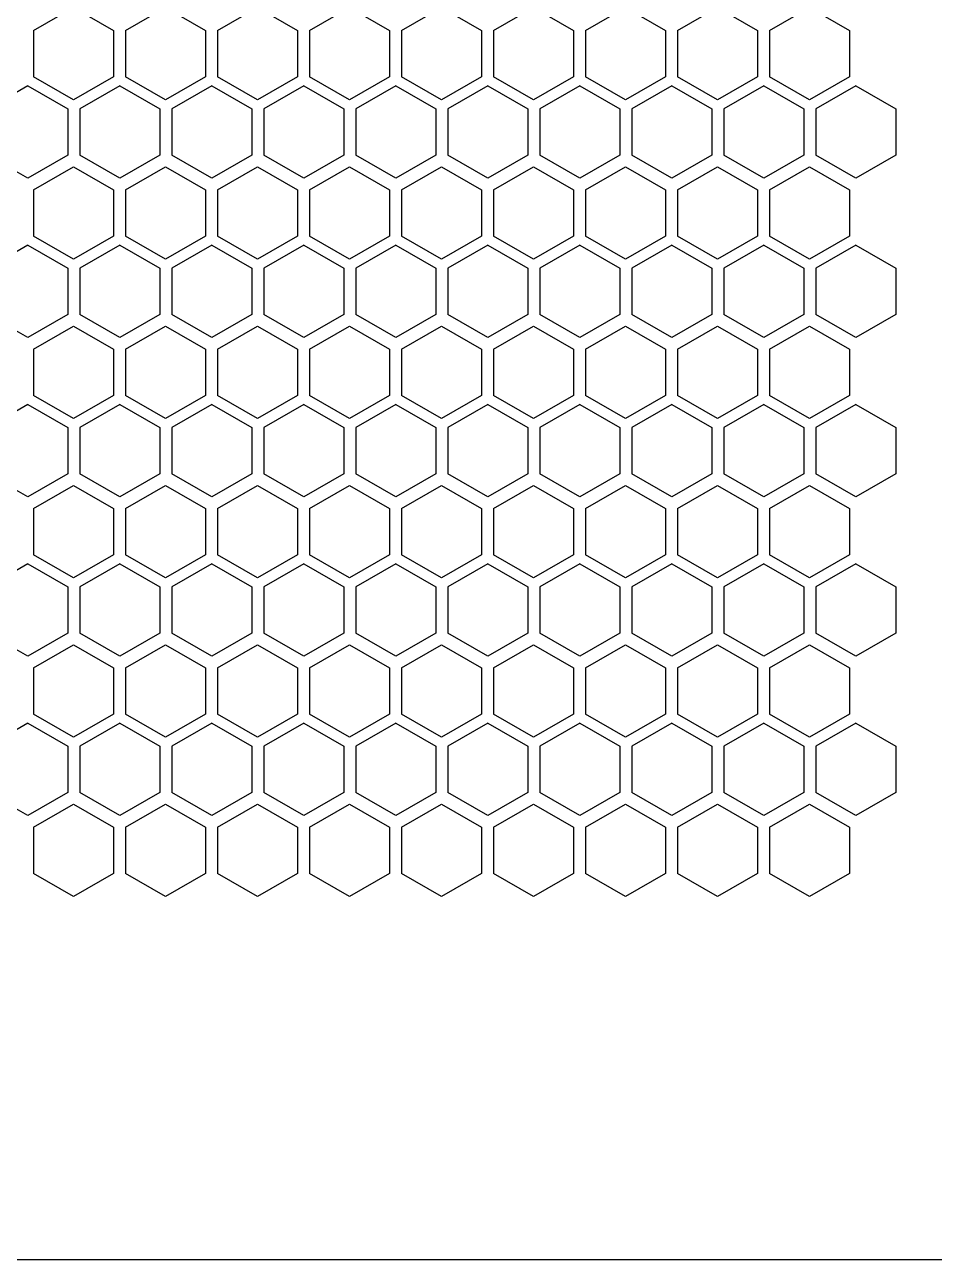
# Model space of a CAD drawing. Header units: millimetres. Extents: x 55614 to 110757, y -66981 to -47484.
# Drawn here: x 63549.5 to 63640.4, y -50631.2 to -50507.7 of the extents above; entities that cross this region are included whole.
import ezdxf

# ---------------------------------------------------------------- set-up
doc = ezdxf.new("R2010")
doc.units = ezdxf.units.MM
doc.layers.add('4215-0412-2_0', color=7, linetype='Continuous')
doc.layers.add('THICK', color=7, linetype='Continuous', lineweight=0)

# ---------------------------------------------------------------- blocks, each defined once
blk = doc.blocks.new('2-1725')
at = {"layer": '4215-0412-2_0', "color": 7, "linetype": 'Continuous'}
for p, q in [((-17536.4, -71934.41), (-17532.4, -71932.1)), ((-17532.4, -71932.1), (-17528.4, -71934.41)), ((-17527.2, -71934.41), (-17523.2, -71932.1)), ((-17523.2, -71932.1), (-17519.2, -71934.41)), ((-17518, -71934.41), (-17514, -71932.1)), ((-17514, -71932.1), (-17510, -71934.41)), ((-17508.8, -71934.41), (-17504.8, -71932.1)), ((-17504.8, -71932.1), (-17500.8, -71934.41)), ((-17499.6, -71934.41), (-17495.6, -71932.1)), ((-17495.6, -71932.1), (-17491.6, -71934.41)), ((-17490.4, -71934.41), (-17486.4, -71932.1)), ((-17486.4, -71932.1), (-17482.4, -71934.41)), ((-17481.2, -71934.41), (-17477.2, -71932.1)), ((-17477.2, -71932.1), (-17473.2, -71934.41)), ((-17472, -71934.41), (-17468, -71932.1)), ((-17468, -71932.1), (-17464, -71934.41)), ((-17462.8, -71934.41), (-17458.8, -71932.1)), ((-17458.8, -71932.1), (-17454.8, -71934.41)), ((-17536.4, -71934.41), (-17536.4, -71939.03)), ((-17528.4, -71934.41), (-17528.4, -71939.03)), ((-17527.2, -71934.41), (-17527.2, -71939.03)), ((-17519.2, -71934.41), (-17519.2, -71939.03)), ((-17518, -71934.41), (-17518, -71939.03)), ((-17510, -71934.41), (-17510, -71939.03)), ((-17508.8, -71934.41), (-17508.8, -71939.03)), ((-17500.8, -71934.41), (-17500.8, -71939.03)), ((-17499.6, -71934.41), (-17499.6, -71939.03)), ((-17491.6, -71934.41), (-17491.6, -71939.03)), ((-17490.4, -71934.41), (-17490.4, -71939.03)), ((-17482.4, -71934.41), (-17482.4, -71939.03)), ((-17481.2, -71934.41), (-17481.2, -71939.03)), ((-17473.2, -71934.41), (-17473.2, -71939.03)), ((-17472, -71934.41), (-17472, -71939.03)), ((-17464, -71934.41), (-17464, -71939.03)), ((-17462.8, -71934.41), (-17462.8, -71939.03)), ((-17454.8, -71934.41), (-17454.8, -71939.03)), ((-17532.4, -71941.34), (-17536.4, -71939.03)), ((-17528.4, -71939.03), (-17532.4, -71941.34)), ((-17523.2, -71941.34), (-17527.2, -71939.03)), ((-17519.2, -71939.03), (-17523.2, -71941.34)), ((-17514, -71941.34), (-17518, -71939.03)), ((-17510, -71939.03), (-17514, -71941.34)), ((-17504.8, -71941.34), (-17508.8, -71939.03)), ((-17500.8, -71939.03), (-17504.8, -71941.34)), ((-17495.6, -71941.34), (-17499.6, -71939.03)), ((-17491.6, -71939.03), (-17495.6, -71941.34)), ((-17486.4, -71941.34), (-17490.4, -71939.03)), ((-17482.4, -71939.03), (-17486.4, -71941.34)), ((-17477.2, -71941.34), (-17481.2, -71939.03)), ((-17473.2, -71939.03), (-17477.2, -71941.34)), ((-17468, -71941.34), (-17472, -71939.03)), ((-17464, -71939.03), (-17468, -71941.34)), ((-17458.8, -71941.34), (-17462.8, -71939.03)), ((-17454.8, -71939.03), (-17458.8, -71941.34)), ((-17536.98, -71939.94), (-17540.98, -71942.25)), ((-17536.98, -71939.94), (-17532.98, -71942.25)), ((-17527.78, -71939.94), (-17531.78, -71942.25)), ((-17527.78, -71939.94), (-17523.78, -71942.25)), ((-17518.58, -71939.94), (-17522.58, -71942.25)), ((-17518.58, -71939.94), (-17514.58, -71942.25)), ((-17509.38, -71939.94), (-17513.38, -71942.25)), ((-17509.38, -71939.94), (-17505.38, -71942.25)), ((-17500.18, -71939.94), (-17504.18, -71942.25)), ((-17500.18, -71939.94), (-17496.18, -71942.25)), ((-17490.98, -71939.94), (-17494.98, -71942.25)), ((-17490.98, -71939.94), (-17486.98, -71942.25)), ((-17481.78, -71939.94), (-17485.78, -71942.25)), ((-17481.78, -71939.94), (-17477.78, -71942.25)), ((-17472.58, -71939.94), (-17476.58, -71942.25)), ((-17472.58, -71939.94), (-17468.58, -71942.25)), ((-17463.38, -71939.94), (-17467.38, -71942.25)), ((-17463.38, -71939.94), (-17459.38, -71942.25)), ((-17454.18, -71939.94), (-17458.18, -71942.25)), ((-17454.18, -71939.94), (-17450.18, -71942.25)), ((-17532.98, -71942.25), (-17532.98, -71946.87)), ((-17531.78, -71942.25), (-17531.78, -71946.87)), ((-17523.78, -71942.25), (-17523.78, -71946.87)), ((-17522.58, -71942.25), (-17522.58, -71946.87)), ((-17514.58, -71942.25), (-17514.58, -71946.87)), ((-17513.38, -71942.25), (-17513.38, -71946.87)), ((-17505.38, -71942.25), (-17505.38, -71946.87)), ((-17504.18, -71942.25), (-17504.18, -71946.87)), ((-17496.18, -71942.25), (-17496.18, -71946.87)), ((-17494.98, -71942.25), (-17494.98, -71946.87)), ((-17486.98, -71942.25), (-17486.98, -71946.87)), ((-17485.78, -71942.25), (-17485.78, -71946.87)), ((-17477.78, -71942.25), (-17477.78, -71946.87)), ((-17476.58, -71942.25), (-17476.58, -71946.87)), ((-17468.58, -71942.25), (-17468.58, -71946.87)), ((-17467.38, -71942.25), (-17467.38, -71946.87)), ((-17459.38, -71942.25), (-17459.38, -71946.87)), ((-17458.18, -71942.25), (-17458.18, -71946.87)), ((-17450.18, -71942.25), (-17450.18, -71946.87)), ((-17536.98, -71949.18), (-17540.98, -71946.87)), ((-17532.98, -71946.87), (-17536.98, -71949.18)), ((-17527.78, -71949.18), (-17531.78, -71946.87)), ((-17523.78, -71946.87), (-17527.78, -71949.18)), ((-17518.58, -71949.18), (-17522.58, -71946.87)), ((-17514.58, -71946.87), (-17518.58, -71949.18)), ((-17509.38, -71949.18), (-17513.38, -71946.87)), ((-17505.38, -71946.87), (-17509.38, -71949.18)), ((-17500.18, -71949.18), (-17504.18, -71946.87)), ((-17496.18, -71946.87), (-17500.18, -71949.18)), ((-17490.98, -71949.18), (-17494.98, -71946.87)), ((-17486.98, -71946.87), (-17490.98, -71949.18)), ((-17481.78, -71949.18), (-17485.78, -71946.87)), ((-17477.78, -71946.87), (-17481.78, -71949.18)), ((-17472.58, -71949.18), (-17476.58, -71946.87)), ((-17468.58, -71946.87), (-17472.58, -71949.18)), ((-17463.38, -71949.18), (-17467.38, -71946.87)), ((-17459.38, -71946.87), (-17463.38, -71949.18)), ((-17454.18, -71949.18), (-17458.18, -71946.87)), ((-17450.18, -71946.87), (-17454.18, -71949.18)), ((-17536.4, -71950.34), (-17532.4, -71948.03)), ((-17532.4, -71948.03), (-17528.4, -71950.34)), ((-17527.2, -71950.34), (-17523.2, -71948.03)), ((-17523.2, -71948.03), (-17519.2, -71950.34)), ((-17518, -71950.34), (-17514, -71948.03)), ((-17514, -71948.03), (-17510, -71950.34)), ((-17508.8, -71950.34), (-17504.8, -71948.03)), ((-17504.8, -71948.03), (-17500.8, -71950.34)), ((-17499.6, -71950.34), (-17495.6, -71948.03)), ((-17495.6, -71948.03), (-17491.6, -71950.34)), ((-17490.4, -71950.34), (-17486.4, -71948.03)), ((-17486.4, -71948.03), (-17482.4, -71950.34)), ((-17481.2, -71950.34), (-17477.2, -71948.03)), ((-17477.2, -71948.03), (-17473.2, -71950.34)), ((-17472, -71950.34), (-17468, -71948.03)), ((-17468, -71948.03), (-17464, -71950.34)), ((-17462.8, -71950.34), (-17458.8, -71948.03)), ((-17458.8, -71948.03), (-17454.8, -71950.34)), ((-17536.4, -71950.34), (-17536.4, -71954.96)), ((-17528.4, -71950.34), (-17528.4, -71954.96)), ((-17527.2, -71950.34), (-17527.2, -71954.96)), ((-17519.2, -71950.34), (-17519.2, -71954.96)), ((-17518, -71950.34), (-17518, -71954.96)), ((-17510, -71950.34), (-17510, -71954.96)), ((-17508.8, -71950.34), (-17508.8, -71954.96)), ((-17500.8, -71950.34), (-17500.8, -71954.96)), ((-17499.6, -71950.34), (-17499.6, -71954.96)), ((-17491.6, -71950.34), (-17491.6, -71954.96)), ((-17490.4, -71950.34), (-17490.4, -71954.96)), ((-17482.4, -71950.34), (-17482.4, -71954.96)), ((-17481.2, -71950.34), (-17481.2, -71954.96)), ((-17473.2, -71950.34), (-17473.2, -71954.96)), ((-17472, -71950.34), (-17472, -71954.96)), ((-17464, -71950.34), (-17464, -71954.96)), ((-17462.8, -71950.34), (-17462.8, -71954.96)), ((-17454.8, -71950.34), (-17454.8, -71954.96)), ((-17532.4, -71957.27), (-17536.4, -71954.96)), ((-17528.4, -71954.96), (-17532.4, -71957.27)), ((-17523.2, -71957.27), (-17527.2, -71954.96)), ((-17519.2, -71954.96), (-17523.2, -71957.27)), ((-17514, -71957.27), (-17518, -71954.96)), ((-17510, -71954.96), (-17514, -71957.27)), ((-17504.8, -71957.27), (-17508.8, -71954.96)), ((-17500.8, -71954.96), (-17504.8, -71957.27)), ((-17495.6, -71957.27), (-17499.6, -71954.96)), ((-17491.6, -71954.96), (-17495.6, -71957.27)), ((-17486.4, -71957.27), (-17490.4, -71954.96)), ((-17482.4, -71954.96), (-17486.4, -71957.27)), ((-17477.2, -71957.27), (-17481.2, -71954.96)), ((-17473.2, -71954.96), (-17477.2, -71957.27)), ((-17468, -71957.27), (-17472, -71954.96)), ((-17464, -71954.96), (-17468, -71957.27)), ((-17458.8, -71957.27), (-17462.8, -71954.96)), ((-17454.8, -71954.96), (-17458.8, -71957.27)), ((-17536.98, -71955.87), (-17540.98, -71958.18)), ((-17536.98, -71955.87), (-17532.98, -71958.18)), ((-17527.78, -71955.87), (-17531.78, -71958.18)), ((-17527.78, -71955.87), (-17523.78, -71958.18)), ((-17518.58, -71955.87), (-17522.58, -71958.18)), ((-17518.58, -71955.87), (-17514.58, -71958.18)), ((-17509.38, -71955.87), (-17513.38, -71958.18)), ((-17509.38, -71955.87), (-17505.38, -71958.18)), ((-17500.18, -71955.87), (-17504.18, -71958.18)), ((-17500.18, -71955.87), (-17496.18, -71958.18)), ((-17490.98, -71955.87), (-17494.98, -71958.18)), ((-17490.98, -71955.87), (-17486.98, -71958.18)), ((-17481.78, -71955.87), (-17485.78, -71958.18)), ((-17481.78, -71955.87), (-17477.78, -71958.18)), ((-17472.58, -71955.87), (-17476.58, -71958.18)), ((-17472.58, -71955.87), (-17468.58, -71958.18)), ((-17463.38, -71955.87), (-17467.38, -71958.18)), ((-17463.38, -71955.87), (-17459.38, -71958.18)), ((-17454.18, -71955.87), (-17458.18, -71958.18)), ((-17454.18, -71955.87), (-17450.18, -71958.18)), ((-17532.98, -71958.18), (-17532.98, -71962.8)), ((-17531.78, -71958.18), (-17531.78, -71962.8)), ((-17523.78, -71958.18), (-17523.78, -71962.8)), ((-17522.58, -71958.18), (-17522.58, -71962.8)), ((-17514.58, -71958.18), (-17514.58, -71962.8)), ((-17513.38, -71958.18), (-17513.38, -71962.8)), ((-17505.38, -71958.18), (-17505.38, -71962.8)), ((-17504.18, -71958.18), (-17504.18, -71962.8)), ((-17496.18, -71958.18), (-17496.18, -71962.8)), ((-17494.98, -71958.18), (-17494.98, -71962.8)), ((-17486.98, -71958.18), (-17486.98, -71962.8)), ((-17485.78, -71958.18), (-17485.78, -71962.8)), ((-17477.78, -71958.18), (-17477.78, -71962.8)), ((-17476.58, -71958.18), (-17476.58, -71962.8)), ((-17468.58, -71958.18), (-17468.58, -71962.8)), ((-17467.38, -71958.18), (-17467.38, -71962.8)), ((-17459.38, -71958.18), (-17459.38, -71962.8)), ((-17458.18, -71958.18), (-17458.18, -71962.8)), ((-17450.18, -71958.18), (-17450.18, -71962.8)), ((-17536.98, -71965.11), (-17540.98, -71962.8)), ((-17532.98, -71962.8), (-17536.98, -71965.11)), ((-17536.4, -71966.27), (-17532.4, -71963.96)), ((-17532.4, -71963.96), (-17528.4, -71966.27)), ((-17527.78, -71965.11), (-17531.78, -71962.8)), ((-17523.78, -71962.8), (-17527.78, -71965.11)), ((-17527.2, -71966.27), (-17523.2, -71963.96)), ((-17523.2, -71963.96), (-17519.2, -71966.27)), ((-17518.58, -71965.11), (-17522.58, -71962.8)), ((-17514.58, -71962.8), (-17518.58, -71965.11)), ((-17518, -71966.27), (-17514, -71963.96)), ((-17514, -71963.96), (-17510, -71966.27)), ((-17509.38, -71965.11), (-17513.38, -71962.8)), ((-17505.38, -71962.8), (-17509.38, -71965.11)), ((-17508.8, -71966.27), (-17504.8, -71963.96)), ((-17504.8, -71963.96), (-17500.8, -71966.27)), ((-17500.18, -71965.11), (-17504.18, -71962.8)), ((-17496.18, -71962.8), (-17500.18, -71965.11)), ((-17499.6, -71966.27), (-17495.6, -71963.96)), ((-17495.6, -71963.96), (-17491.6, -71966.27)), ((-17490.98, -71965.11), (-17494.98, -71962.8)), ((-17486.98, -71962.8), (-17490.98, -71965.11)), ((-17490.4, -71966.27), (-17486.4, -71963.96)), ((-17486.4, -71963.96), (-17482.4, -71966.27)), ((-17481.78, -71965.11), (-17485.78, -71962.8)), ((-17477.78, -71962.8), (-17481.78, -71965.11)), ((-17481.2, -71966.27), (-17477.2, -71963.96)), ((-17477.2, -71963.96), (-17473.2, -71966.27)), ((-17472.58, -71965.11), (-17476.58, -71962.8)), ((-17468.58, -71962.8), (-17472.58, -71965.11)), ((-17472, -71966.27), (-17468, -71963.96)), ((-17468, -71963.96), (-17464, -71966.27)), ((-17463.38, -71965.11), (-17467.38, -71962.8)), ((-17459.38, -71962.8), (-17463.38, -71965.11)), ((-17462.8, -71966.27), (-17458.8, -71963.96)), ((-17458.8, -71963.96), (-17454.8, -71966.27)), ((-17454.18, -71965.11), (-17458.18, -71962.8)), ((-17450.18, -71962.8), (-17454.18, -71965.11)), ((-17536.4, -71966.27), (-17536.4, -71970.89)), ((-17528.4, -71966.27), (-17528.4, -71970.89)), ((-17527.2, -71966.27), (-17527.2, -71970.89)), ((-17519.2, -71966.27), (-17519.2, -71970.89)), ((-17518, -71966.27), (-17518, -71970.89)), ((-17510, -71966.27), (-17510, -71970.89)), ((-17508.8, -71966.27), (-17508.8, -71970.89)), ((-17500.8, -71966.27), (-17500.8, -71970.89)), ((-17499.6, -71966.27), (-17499.6, -71970.89)), ((-17491.6, -71966.27), (-17491.6, -71970.89)), ((-17490.4, -71966.27), (-17490.4, -71970.89)), ((-17482.4, -71966.27), (-17482.4, -71970.89)), ((-17481.2, -71966.27), (-17481.2, -71970.89)), ((-17473.2, -71966.27), (-17473.2, -71970.89)), ((-17472, -71966.27), (-17472, -71970.89)), ((-17464, -71966.27), (-17464, -71970.89)), ((-17462.8, -71966.27), (-17462.8, -71970.89)), ((-17454.8, -71966.27), (-17454.8, -71970.89)), ((-17532.4, -71973.2), (-17536.4, -71970.89)), ((-17528.4, -71970.89), (-17532.4, -71973.2)), ((-17523.2, -71973.2), (-17527.2, -71970.89)), ((-17519.2, -71970.89), (-17523.2, -71973.2)), ((-17514, -71973.2), (-17518, -71970.89)), ((-17510, -71970.89), (-17514, -71973.2)), ((-17504.8, -71973.2), (-17508.8, -71970.89)), ((-17500.8, -71970.89), (-17504.8, -71973.2)), ((-17495.6, -71973.2), (-17499.6, -71970.89)), ((-17491.6, -71970.89), (-17495.6, -71973.2)), ((-17486.4, -71973.2), (-17490.4, -71970.89)), ((-17482.4, -71970.89), (-17486.4, -71973.2)), ((-17477.2, -71973.2), (-17481.2, -71970.89)), ((-17473.2, -71970.89), (-17477.2, -71973.2)), ((-17468, -71973.2), (-17472, -71970.89)), ((-17464, -71970.89), (-17468, -71973.2)), ((-17458.8, -71973.2), (-17462.8, -71970.89)), ((-17454.8, -71970.89), (-17458.8, -71973.2)), ((-17536.98, -71971.8), (-17540.98, -71974.11)), ((-17536.98, -71971.8), (-17532.98, -71974.11)), ((-17527.78, -71971.8), (-17531.78, -71974.11)), ((-17527.78, -71971.8), (-17523.78, -71974.11)), ((-17518.58, -71971.8), (-17522.58, -71974.11)), ((-17518.58, -71971.8), (-17514.58, -71974.11)), ((-17509.38, -71971.8), (-17513.38, -71974.11)), ((-17509.38, -71971.8), (-17505.38, -71974.11)), ((-17500.18, -71971.8), (-17504.18, -71974.11)), ((-17500.18, -71971.8), (-17496.18, -71974.11)), ((-17490.98, -71971.8), (-17494.98, -71974.11)), ((-17490.98, -71971.8), (-17486.98, -71974.11)), ((-17481.78, -71971.8), (-17485.78, -71974.11)), ((-17481.78, -71971.8), (-17477.78, -71974.11)), ((-17472.58, -71971.8), (-17476.58, -71974.11)), ((-17472.58, -71971.8), (-17468.58, -71974.11)), ((-17463.38, -71971.8), (-17467.38, -71974.11)), ((-17463.38, -71971.8), (-17459.38, -71974.11)), ((-17454.18, -71971.8), (-17458.18, -71974.11)), ((-17454.18, -71971.8), (-17450.18, -71974.11)), ((-17532.98, -71974.11), (-17532.98, -71978.73)), ((-17531.78, -71974.11), (-17531.78, -71978.73)), ((-17523.78, -71974.11), (-17523.78, -71978.73)), ((-17522.58, -71974.11), (-17522.58, -71978.73)), ((-17514.58, -71974.11), (-17514.58, -71978.73)), ((-17513.38, -71974.11), (-17513.38, -71978.73)), ((-17505.38, -71974.11), (-17505.38, -71978.73)), ((-17504.18, -71974.11), (-17504.18, -71978.73)), ((-17496.18, -71974.11), (-17496.18, -71978.73)), ((-17494.98, -71974.11), (-17494.98, -71978.73)), ((-17486.98, -71974.11), (-17486.98, -71978.73)), ((-17485.78, -71974.11), (-17485.78, -71978.73)), ((-17477.78, -71974.11), (-17477.78, -71978.73)), ((-17476.58, -71974.11), (-17476.58, -71978.73)), ((-17468.58, -71974.11), (-17468.58, -71978.73)), ((-17467.38, -71974.11), (-17467.38, -71978.73)), ((-17459.38, -71974.11), (-17459.38, -71978.73)), ((-17458.18, -71974.11), (-17458.18, -71978.73)), ((-17450.18, -71974.11), (-17450.18, -71978.73)), ((-17536.98, -71981.04), (-17540.98, -71978.73)), ((-17532.98, -71978.73), (-17536.98, -71981.04)), ((-17527.78, -71981.04), (-17531.78, -71978.73)), ((-17523.78, -71978.73), (-17527.78, -71981.04)), ((-17518.58, -71981.04), (-17522.58, -71978.73)), ((-17514.58, -71978.73), (-17518.58, -71981.04)), ((-17509.38, -71981.04), (-17513.38, -71978.73)), ((-17505.38, -71978.73), (-17509.38, -71981.04)), ((-17500.18, -71981.04), (-17504.18, -71978.73)), ((-17496.18, -71978.73), (-17500.18, -71981.04)), ((-17490.98, -71981.04), (-17494.98, -71978.73)), ((-17486.98, -71978.73), (-17490.98, -71981.04)), ((-17481.78, -71981.04), (-17485.78, -71978.73)), ((-17477.78, -71978.73), (-17481.78, -71981.04)), ((-17472.58, -71981.04), (-17476.58, -71978.73)), ((-17468.58, -71978.73), (-17472.58, -71981.04)), ((-17463.38, -71981.04), (-17467.38, -71978.73)), ((-17459.38, -71978.73), (-17463.38, -71981.04)), ((-17454.18, -71981.04), (-17458.18, -71978.73)), ((-17450.18, -71978.73), (-17454.18, -71981.04)), ((-17536.4, -71982.2), (-17532.4, -71979.89)), ((-17532.4, -71979.89), (-17528.4, -71982.2)), ((-17527.2, -71982.2), (-17523.2, -71979.89)), ((-17523.2, -71979.89), (-17519.2, -71982.2)), ((-17518, -71982.2), (-17514, -71979.89)), ((-17514, -71979.89), (-17510, -71982.2)), ((-17508.8, -71982.2), (-17504.8, -71979.89)), ((-17504.8, -71979.89), (-17500.8, -71982.2)), ((-17499.6, -71982.2), (-17495.6, -71979.89)), ((-17495.6, -71979.89), (-17491.6, -71982.2)), ((-17490.4, -71982.2), (-17486.4, -71979.89)), ((-17486.4, -71979.89), (-17482.4, -71982.2)), ((-17481.2, -71982.2), (-17477.2, -71979.89)), ((-17477.2, -71979.89), (-17473.2, -71982.2)), ((-17472, -71982.2), (-17468, -71979.89)), ((-17468, -71979.89), (-17464, -71982.2)), ((-17462.8, -71982.2), (-17458.8, -71979.89)), ((-17458.8, -71979.89), (-17454.8, -71982.2)), ((-17536.4, -71982.2), (-17536.4, -71986.82)), ((-17528.4, -71982.2), (-17528.4, -71986.82)), ((-17527.2, -71982.2), (-17527.2, -71986.82)), ((-17519.2, -71982.2), (-17519.2, -71986.82)), ((-17518, -71982.2), (-17518, -71986.82)), ((-17510, -71982.2), (-17510, -71986.82)), ((-17508.8, -71982.2), (-17508.8, -71986.82)), ((-17500.8, -71982.2), (-17500.8, -71986.82)), ((-17499.6, -71982.2), (-17499.6, -71986.82)), ((-17491.6, -71982.2), (-17491.6, -71986.82)), ((-17490.4, -71982.2), (-17490.4, -71986.82)), ((-17482.4, -71982.2), (-17482.4, -71986.82)), ((-17481.2, -71982.2), (-17481.2, -71986.82)), ((-17473.2, -71982.2), (-17473.2, -71986.82)), ((-17472, -71982.2), (-17472, -71986.82)), ((-17464, -71982.2), (-17464, -71986.82)), ((-17462.8, -71982.2), (-17462.8, -71986.82)), ((-17454.8, -71982.2), (-17454.8, -71986.82)), ((-17532.4, -71989.13), (-17536.4, -71986.82)), ((-17528.4, -71986.82), (-17532.4, -71989.13)), ((-17523.2, -71989.13), (-17527.2, -71986.82)), ((-17519.2, -71986.82), (-17523.2, -71989.13)), ((-17514, -71989.13), (-17518, -71986.82)), ((-17510, -71986.82), (-17514, -71989.13)), ((-17504.8, -71989.13), (-17508.8, -71986.82)), ((-17500.8, -71986.82), (-17504.8, -71989.13)), ((-17495.6, -71989.13), (-17499.6, -71986.82)), ((-17491.6, -71986.82), (-17495.6, -71989.13)), ((-17486.4, -71989.13), (-17490.4, -71986.82)), ((-17482.4, -71986.82), (-17486.4, -71989.13)), ((-17477.2, -71989.13), (-17481.2, -71986.82)), ((-17473.2, -71986.82), (-17477.2, -71989.13)), ((-17468, -71989.13), (-17472, -71986.82)), ((-17464, -71986.82), (-17468, -71989.13)), ((-17458.8, -71989.13), (-17462.8, -71986.82)), ((-17454.8, -71986.82), (-17458.8, -71989.13)), ((-17536.98, -71987.73), (-17540.98, -71990.04)), ((-17536.98, -71987.73), (-17532.98, -71990.04)), ((-17527.78, -71987.73), (-17531.78, -71990.04)), ((-17527.78, -71987.73), (-17523.78, -71990.04)), ((-17518.58, -71987.73), (-17522.58, -71990.04)), ((-17518.58, -71987.73), (-17514.58, -71990.04)), ((-17509.38, -71987.73), (-17513.38, -71990.04)), ((-17509.38, -71987.73), (-17505.38, -71990.04)), ((-17500.18, -71987.73), (-17504.18, -71990.04)), ((-17500.18, -71987.73), (-17496.18, -71990.04)), ((-17490.98, -71987.73), (-17494.98, -71990.04)), ((-17490.98, -71987.73), (-17486.98, -71990.04)), ((-17481.78, -71987.73), (-17485.78, -71990.04)), ((-17481.78, -71987.73), (-17477.78, -71990.04)), ((-17472.58, -71987.73), (-17476.58, -71990.04)), ((-17472.58, -71987.73), (-17468.58, -71990.04)), ((-17463.38, -71987.73), (-17467.38, -71990.04)), ((-17463.38, -71987.73), (-17459.38, -71990.04)), ((-17454.18, -71987.73), (-17458.18, -71990.04)), ((-17454.18, -71987.73), (-17450.18, -71990.04)), ((-17532.98, -71990.04), (-17532.98, -71994.66)), ((-17531.78, -71990.04), (-17531.78, -71994.66)), ((-17523.78, -71990.04), (-17523.78, -71994.66)), ((-17522.58, -71990.04), (-17522.58, -71994.66)), ((-17514.58, -71990.04), (-17514.58, -71994.66)), ((-17513.38, -71990.04), (-17513.38, -71994.66)), ((-17505.38, -71990.04), (-17505.38, -71994.66)), ((-17504.18, -71990.04), (-17504.18, -71994.66)), ((-17496.18, -71990.04), (-17496.18, -71994.66)), ((-17494.98, -71990.04), (-17494.98, -71994.66)), ((-17486.98, -71990.04), (-17486.98, -71994.66)), ((-17485.78, -71990.04), (-17485.78, -71994.66)), ((-17477.78, -71990.04), (-17477.78, -71994.66)), ((-17476.58, -71990.04), (-17476.58, -71994.66)), ((-17468.58, -71990.04), (-17468.58, -71994.66)), ((-17467.38, -71990.04), (-17467.38, -71994.66)), ((-17459.38, -71990.04), (-17459.38, -71994.66)), ((-17458.18, -71990.04), (-17458.18, -71994.66)), ((-17450.18, -71990.04), (-17450.18, -71994.66)), ((-17536.98, -71996.97), (-17540.98, -71994.66)), ((-17532.98, -71994.66), (-17536.98, -71996.97)), ((-17527.78, -71996.97), (-17531.78, -71994.66)), ((-17523.78, -71994.66), (-17527.78, -71996.97)), ((-17518.58, -71996.97), (-17522.58, -71994.66)), ((-17514.58, -71994.66), (-17518.58, -71996.97)), ((-17509.38, -71996.97), (-17513.38, -71994.66)), ((-17505.38, -71994.66), (-17509.38, -71996.97)), ((-17500.18, -71996.97), (-17504.18, -71994.66)), ((-17496.18, -71994.66), (-17500.18, -71996.97)), ((-17490.98, -71996.97), (-17494.98, -71994.66)), ((-17486.98, -71994.66), (-17490.98, -71996.97)), ((-17481.78, -71996.97), (-17485.78, -71994.66)), ((-17477.78, -71994.66), (-17481.78, -71996.97)), ((-17472.58, -71996.97), (-17476.58, -71994.66)), ((-17468.58, -71994.66), (-17472.58, -71996.97)), ((-17463.38, -71996.97), (-17467.38, -71994.66)), ((-17459.38, -71994.66), (-17463.38, -71996.97)), ((-17454.18, -71996.97), (-17458.18, -71994.66)), ((-17450.18, -71994.66), (-17454.18, -71996.97)), ((-17536.4, -71998.13), (-17532.4, -71995.82)), ((-17532.4, -71995.82), (-17528.4, -71998.13)), ((-17527.2, -71998.13), (-17523.2, -71995.82)), ((-17523.2, -71995.82), (-17519.2, -71998.13)), ((-17518, -71998.13), (-17514, -71995.82)), ((-17514, -71995.82), (-17510, -71998.13)), ((-17508.8, -71998.13), (-17504.8, -71995.82)), ((-17504.8, -71995.82), (-17500.8, -71998.13)), ((-17499.6, -71998.13), (-17495.6, -71995.82)), ((-17495.6, -71995.82), (-17491.6, -71998.13)), ((-17490.4, -71998.13), (-17486.4, -71995.82)), ((-17486.4, -71995.82), (-17482.4, -71998.13)), ((-17481.2, -71998.13), (-17477.2, -71995.82)), ((-17477.2, -71995.82), (-17473.2, -71998.13)), ((-17472, -71998.13), (-17468, -71995.82)), ((-17468, -71995.82), (-17464, -71998.13)), ((-17462.8, -71998.13), (-17458.8, -71995.82)), ((-17458.8, -71995.82), (-17454.8, -71998.13)), ((-17536.4, -71998.13), (-17536.4, -72002.75)), ((-17528.4, -71998.13), (-17528.4, -72002.75)), ((-17527.2, -71998.13), (-17527.2, -72002.75)), ((-17519.2, -71998.13), (-17519.2, -72002.75)), ((-17518, -71998.13), (-17518, -72002.75)), ((-17510, -71998.13), (-17510, -72002.75)), ((-17508.8, -71998.13), (-17508.8, -72002.75)), ((-17500.8, -71998.13), (-17500.8, -72002.75)), ((-17499.6, -71998.13), (-17499.6, -72002.75)), ((-17491.6, -71998.13), (-17491.6, -72002.75)), ((-17490.4, -71998.13), (-17490.4, -72002.75)), ((-17482.4, -71998.13), (-17482.4, -72002.75)), ((-17481.2, -71998.13), (-17481.2, -72002.75)), ((-17473.2, -71998.13), (-17473.2, -72002.75)), ((-17472, -71998.13), (-17472, -72002.75)), ((-17464, -71998.13), (-17464, -72002.75)), ((-17462.8, -71998.13), (-17462.8, -72002.75)), ((-17454.8, -71998.13), (-17454.8, -72002.75)), ((-17532.4, -72005.06), (-17536.4, -72002.75)), ((-17528.4, -72002.75), (-17532.4, -72005.06)), ((-17523.2, -72005.06), (-17527.2, -72002.75)), ((-17519.2, -72002.75), (-17523.2, -72005.06)), ((-17514, -72005.06), (-17518, -72002.75)), ((-17510, -72002.75), (-17514, -72005.06)), ((-17504.8, -72005.06), (-17508.8, -72002.75)), ((-17500.8, -72002.75), (-17504.8, -72005.06)), ((-17495.6, -72005.06), (-17499.6, -72002.75)), ((-17491.6, -72002.75), (-17495.6, -72005.06)), ((-17486.4, -72005.06), (-17490.4, -72002.75)), ((-17482.4, -72002.75), (-17486.4, -72005.06)), ((-17477.2, -72005.06), (-17481.2, -72002.75)), ((-17473.2, -72002.75), (-17477.2, -72005.06)), ((-17468, -72005.06), (-17472, -72002.75)), ((-17464, -72002.75), (-17468, -72005.06)), ((-17458.8, -72005.06), (-17462.8, -72002.75)), ((-17454.8, -72002.75), (-17458.8, -72005.06)), ((-17536.98, -72003.66), (-17540.98, -72005.97)), ((-17536.98, -72003.66), (-17532.98, -72005.97)), ((-17527.78, -72003.66), (-17531.78, -72005.97)), ((-17527.78, -72003.66), (-17523.78, -72005.97)), ((-17518.58, -72003.66), (-17522.58, -72005.97)), ((-17518.58, -72003.66), (-17514.58, -72005.97)), ((-17509.38, -72003.66), (-17513.38, -72005.97)), ((-17509.38, -72003.66), (-17505.38, -72005.97)), ((-17500.18, -72003.66), (-17504.18, -72005.97)), ((-17500.18, -72003.66), (-17496.18, -72005.97)), ((-17490.98, -72003.66), (-17494.98, -72005.97)), ((-17490.98, -72003.66), (-17486.98, -72005.97)), ((-17481.78, -72003.66), (-17485.78, -72005.97)), ((-17481.78, -72003.66), (-17477.78, -72005.97)), ((-17472.58, -72003.66), (-17476.58, -72005.97)), ((-17472.58, -72003.66), (-17468.58, -72005.97)), ((-17463.38, -72003.66), (-17467.38, -72005.97)), ((-17463.38, -72003.66), (-17459.38, -72005.97)), ((-17454.18, -72003.66), (-17458.18, -72005.97)), ((-17454.18, -72003.66), (-17450.18, -72005.97)), ((-17532.98, -72005.97), (-17532.98, -72010.59)), ((-17531.78, -72005.97), (-17531.78, -72010.59)), ((-17523.78, -72005.97), (-17523.78, -72010.59)), ((-17522.58, -72005.97), (-17522.58, -72010.59)), ((-17514.58, -72005.97), (-17514.58, -72010.59)), ((-17513.38, -72005.97), (-17513.38, -72010.59)), ((-17505.38, -72005.97), (-17505.38, -72010.59)), ((-17504.18, -72005.97), (-17504.18, -72010.59)), ((-17496.18, -72005.97), (-17496.18, -72010.59)), ((-17494.98, -72005.97), (-17494.98, -72010.59)), ((-17486.98, -72005.97), (-17486.98, -72010.59)), ((-17485.78, -72005.97), (-17485.78, -72010.59)), ((-17477.78, -72005.97), (-17477.78, -72010.59)), ((-17476.58, -72005.97), (-17476.58, -72010.59)), ((-17468.58, -72005.97), (-17468.58, -72010.59)), ((-17467.38, -72005.97), (-17467.38, -72010.59)), ((-17459.38, -72005.97), (-17459.38, -72010.59)), ((-17458.18, -72005.97), (-17458.18, -72010.59)), ((-17450.18, -72005.97), (-17450.18, -72010.59)), ((-17536.98, -72012.9), (-17540.98, -72010.59)), ((-17532.98, -72010.59), (-17536.98, -72012.9)), ((-17527.78, -72012.9), (-17531.78, -72010.59)), ((-17523.78, -72010.59), (-17527.78, -72012.9)), ((-17518.58, -72012.9), (-17522.58, -72010.59)), ((-17514.58, -72010.59), (-17518.58, -72012.9)), ((-17509.38, -72012.9), (-17513.38, -72010.59)), ((-17505.38, -72010.59), (-17509.38, -72012.9)), ((-17500.18, -72012.9), (-17504.18, -72010.59)), ((-17496.18, -72010.59), (-17500.18, -72012.9)), ((-17490.98, -72012.9), (-17494.98, -72010.59)), ((-17486.98, -72010.59), (-17490.98, -72012.9)), ((-17481.78, -72012.9), (-17485.78, -72010.59)), ((-17477.78, -72010.59), (-17481.78, -72012.9)), ((-17472.58, -72012.9), (-17476.58, -72010.59)), ((-17468.58, -72010.59), (-17472.58, -72012.9)), ((-17463.38, -72012.9), (-17467.38, -72010.59)), ((-17459.38, -72010.59), (-17463.38, -72012.9)), ((-17454.18, -72012.9), (-17458.18, -72010.59)), ((-17450.18, -72010.59), (-17454.18, -72012.9)), ((-17536.4, -72014.06), (-17532.4, -72011.75)), ((-17532.4, -72011.75), (-17528.4, -72014.06)), ((-17527.2, -72014.06), (-17523.2, -72011.75)), ((-17523.2, -72011.75), (-17519.2, -72014.06)), ((-17518, -72014.06), (-17514, -72011.75)), ((-17514, -72011.75), (-17510, -72014.06)), ((-17508.8, -72014.06), (-17504.8, -72011.75)), ((-17504.8, -72011.75), (-17500.8, -72014.06)), ((-17499.6, -72014.06), (-17495.6, -72011.75)), ((-17495.6, -72011.75), (-17491.6, -72014.06)), ((-17490.4, -72014.06), (-17486.4, -72011.75)), ((-17486.4, -72011.75), (-17482.4, -72014.06)), ((-17481.2, -72014.06), (-17477.2, -72011.75)), ((-17477.2, -72011.75), (-17473.2, -72014.06)), ((-17472, -72014.06), (-17468, -72011.75)), ((-17468, -72011.75), (-17464, -72014.06)), ((-17462.8, -72014.06), (-17458.8, -72011.75)), ((-17458.8, -72011.75), (-17454.8, -72014.06)), ((-17536.4, -72014.06), (-17536.4, -72018.68)), ((-17528.4, -72014.06), (-17528.4, -72018.68)), ((-17527.2, -72014.06), (-17527.2, -72018.68)), ((-17519.2, -72014.06), (-17519.2, -72018.68)), ((-17518, -72014.06), (-17518, -72018.68)), ((-17510, -72014.06), (-17510, -72018.68)), ((-17508.8, -72014.06), (-17508.8, -72018.68)), ((-17500.8, -72014.06), (-17500.8, -72018.68)), ((-17499.6, -72014.06), (-17499.6, -72018.68)), ((-17491.6, -72014.06), (-17491.6, -72018.68)), ((-17490.4, -72014.06), (-17490.4, -72018.68)), ((-17482.4, -72014.06), (-17482.4, -72018.68)), ((-17481.2, -72014.06), (-17481.2, -72018.68)), ((-17473.2, -72014.06), (-17473.2, -72018.68)), ((-17472, -72014.06), (-17472, -72018.68)), ((-17464, -72014.06), (-17464, -72018.68)), ((-17462.8, -72014.06), (-17462.8, -72018.68)), ((-17454.8, -72014.06), (-17454.8, -72018.68)), ((-17532.4, -72020.99), (-17536.4, -72018.68)), ((-17528.4, -72018.68), (-17532.4, -72020.99)), ((-17523.2, -72020.99), (-17527.2, -72018.68)), ((-17519.2, -72018.68), (-17523.2, -72020.99)), ((-17514, -72020.99), (-17518, -72018.68)), ((-17510, -72018.68), (-17514, -72020.99)), ((-17504.8, -72020.99), (-17508.8, -72018.68)), ((-17500.8, -72018.68), (-17504.8, -72020.99)), ((-17495.6, -72020.99), (-17499.6, -72018.68)), ((-17491.6, -72018.68), (-17495.6, -72020.99)), ((-17486.4, -72020.99), (-17490.4, -72018.68)), ((-17482.4, -72018.68), (-17486.4, -72020.99)), ((-17477.2, -72020.99), (-17481.2, -72018.68)), ((-17473.2, -72018.68), (-17477.2, -72020.99)), ((-17468, -72020.99), (-17472, -72018.68)), ((-17464, -72018.68), (-17468, -72020.99)), ((-17458.8, -72020.99), (-17462.8, -72018.68)), ((-17454.8, -72018.68), (-17458.8, -72020.99)), ((-17961.12, -72057.27), (-17271.23, -72057.27))]:
    blk.add_line(p, q, dxfattribs=at)

msp = doc.modelspace()

# ---------------------------------------------------------------- block references
at = {"layer": 'THICK', "lineweight": -3}
msp.add_blockref('2-1725', (81086.76, 21426.09), dxfattribs=at)

doc.saveas('drawing.dxf')
